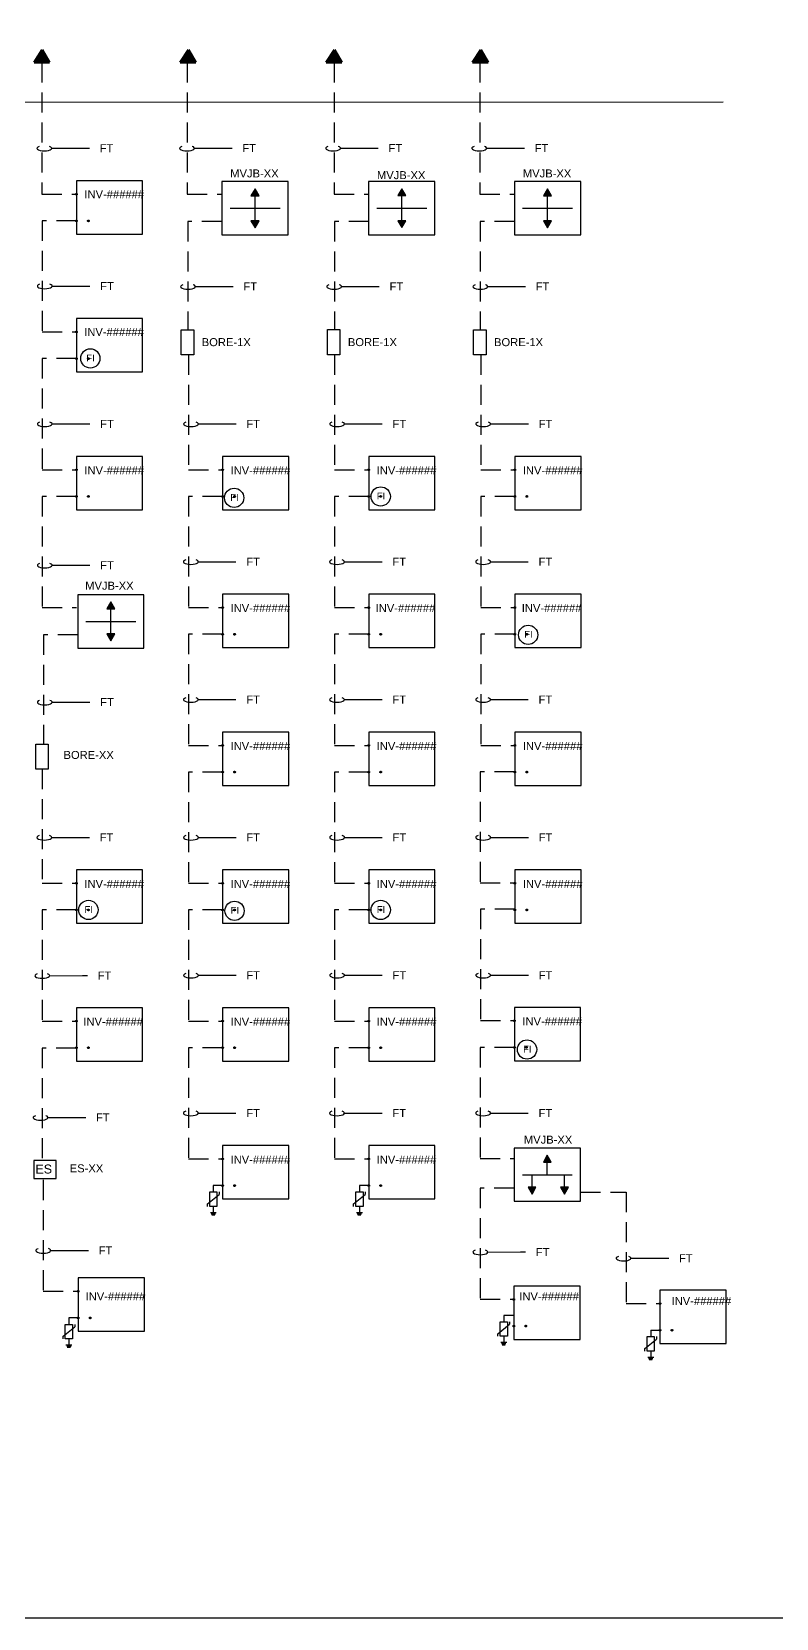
# Model space of a CAD drawing. Extents: x -6502 to 974, y -2456 to 696.
# Drawn here: x 9.32 to 18.63, y -32.02 to -12.2 of the extents above; entities that cross this region are included whole.
import ezdxf
from ezdxf import colors
from ezdxf.entities.mleader import LeaderData, LeaderLine
from ezdxf.enums import TextEntityAlignment as Align
from ezdxf.math import Vec2, Vec3

# ---------------------------------------------------------------- set-up
doc = ezdxf.new("R2010")
doc.units = 0
doc.header["$MEASUREMENT"] = 0
for name, pattern in [('DASHED2', [0.375, 0.25, -0.125]), ('HIDDEN', [0.375, 0.25, -0.125]), ('PHANTOM2', [1.25, 0.625, -0.125, 0.125, -0.125, 0.125, -0.125])]:
    doc.linetypes.add(name, pattern=pattern)
for name, color, linetype in [('E-1LIN', 4, 'Continuous'), ('E-1LIN-EQPM-ENCL', 7, 'PHANTOM2'), ('G-ANNO-TEXT', 1, 'Continuous'), ('G-ANNO-TEXT-BOUNDARY', 253, 'Continuous'), ('G-TEXT', 7, 'Continuous'), ('PV-MV-EQUIP', 162, 'Continuous'), ('PV-UG-MV-CABLE', 5, 'HIDDEN')]:
    doc.layers.add(name, color=color, linetype=linetype)
doc.layers.add('PV-PCS BOUNDARY', color=224, linetype='DASHED2', lineweight=90)
doc.styles.add('NEI-A', font='arial.ttf')

# ---------------------------------------------------------------- blocks, each defined once
blk = doc.blocks.new('*U59')
at = {"linetype": 'Continuous'}
blk.add_lwpolyline([(0.828, 0.167), (0, 0.167), (0, -0.5), (0.828, -0.5)], close=True, dxfattribs=at)
at = {"layer": 'Defpoints', "linetype": 'DASHED2'}
for centre in [(0, 0), (0, -0.333), (0.15, -0.333)]:
    blk.add_circle(centre, 0.01, dxfattribs=at)
blk = doc.blocks.new('FAULT INDICATOR')
at = {"layer": 'E-1LIN'}
blk.add_circle((0, 0), 0.141, dxfattribs=at)
at = {"layer": 'E-1LIN', "insert": (-0.058, 0.056), "char_height": 0.1, "attachment_point": 1, "style": 'NEI-A'}
blk.add_mtext_dynamic_manual_height_columns('FI', width=0.49016, gutter_width=0.547, heights=[0], dxfattribs=at)
blk = doc.blocks.new('*U60')
h = blk.add_hatch(color=256)
h.dxf.hatch_style = 1
h.paths.add_polyline_path([(0.299, 0.175), (0.262, 0.113), (0.335, 0.113)])
h = blk.add_hatch(color=256)
h.dxf.hatch_style = 1
h.paths.add_polyline_path([(0.299, -0.175), (0.335, -0.113), (0.262, -0.113)])
for points in [[(0.262, 0.113), (0.335, 0.113), (0.299, 0.175)], [(0.335, -0.113), (0.262, -0.113), (0.299, -0.175)]]:
    blk.add_lwpolyline(points, close=True)
for points in [[(0.074, 0), (0.524, 0)], [(0.299, -0.113), (0.299, 0.113)]]:
    blk.add_lwpolyline(points)
at = {"layer": 'PV-MV-EQUIP', "linetype": 'Continuous'}
blk.add_lwpolyline([(0, -0.24), (0.597, -0.24), (0.597, 0.24), (0, 0.24)], close=True, dxfattribs=at)
blk = doc.blocks.new('A$Cc326a1cc')
for p, q in [((-0.486, 0.026), (-0.486, -0.024)), ((-0.466, 0.037), (-0.466, -0.037)), ((-0.444, 0.049), (-0.444, -0.049)), ((-0.346, 0), (-0.444, 0))]:
    blk.add_line(p, q)
for points in [[(-0.346, 0.096), (-0.304, 0.096)], [(-0.304, 0.096), (-0.147, -0.096)], [(0, 0), (-0.106, 0)], [(-0.106, -0.096), (-0.147, -0.096)]]:
    blk.add_lwpolyline(points)
blk.add_lwpolyline([(-0.106, 0.06), (-0.106, -0.06), (-0.346, -0.06), (-0.346, 0.06)], close=True)
blk = doc.blocks.new('ARROW')
h = blk.add_hatch()
h.set_pattern_fill('ANSI31', color=256)
h.paths.add_polyline_path([(0, 0), (-0.074, -0.114), (0.066, -0.114)])
h = blk.add_hatch(color=256)
h.dxf.hatch_style = 1
h.paths.add_polyline_path([(0, 0), (-0.074, -0.114), (0.066, -0.114)])
blk.add_lwpolyline([(0, 0), (-0.074, -0.114), (0.066, -0.114), (0, 0)], close=True)
blk = doc.blocks.new('3 WAY MV JB')
h = blk.add_hatch(color=256)
h.dxf.hatch_style = 1
h.paths.add_polyline_path([(0.32, -0.07), (0.282, -0.137), (0.359, -0.137)])
h = blk.add_hatch(color=256)
h.dxf.hatch_style = 1
h.paths.add_polyline_path([(0.173, -0.445), (0.211, -0.378), (0.134, -0.378)])
h = blk.add_hatch(color=256)
h.dxf.hatch_style = 1
h.paths.add_polyline_path([(0.488, -0.445), (0.526, -0.378), (0.449, -0.378)])
for points in [[(0.282, -0.137), (0.359, -0.137), (0.32, -0.07)], [(0.211, -0.378), (0.134, -0.378), (0.173, -0.445)], [(0.526, -0.378), (0.449, -0.378), (0.488, -0.445)]]:
    blk.add_lwpolyline(points, close=True)
for points in [[(0.32, -0.258), (0.32, -0.137)], [(0.079, -0.258), (0.562, -0.258)], [(0.173, -0.378), (0.173, -0.258)], [(0.488, -0.378), (0.488, -0.258)]]:
    blk.add_lwpolyline(points)
at = {"layer": 'PV-MV-EQUIP', "linetype": 'Continuous'}
blk.add_lwpolyline([(0, -0.515), (0.641, -0.515), (0.641, 0), (0, 0)], close=True, dxfattribs=at)
blk = doc.blocks.new('Equipment Callout Arrowhead .75')
at = {"color": 0}
blk.add_ellipse((-0.25, 0), major_axis=(0.743, 0), ratio=0.350959, start_param=-0.80282, end_param=3.944413, dxfattribs=at)

msp = doc.modelspace()

# ---------------------------------------------------------------- linework, layer by layer
at = {"layer": 'Defpoints', "color": 5}
msp.add_lwpolyline([(-2.493, -9.01112), (24.41609, -9.01112), (24.41609, -32.02171), (-2.493, -32.02171)], close=True, dxfattribs=at)
at = {"layer": 'E-1LIN'}
for points in [[(11.70758, -26.61544), (11.59168, -26.61545)], [(13.53472, -26.61544), (13.41883, -26.61545)], [(9.90216, -28.26934), (9.78627, -28.26935)], [(15.33993, -28.23803), (15.22404, -28.23804)], [(17.17605, -28.42444), (17.06016, -28.42444)]]:
    msp.add_lwpolyline(points, dxfattribs=at)
at = {"layer": 'G-ANNO-TEXT-BOUNDARY', "flags": 128}
msp.add_lwpolyline([(17.96503, -13.07672), (-1.28765, -13.08384)], dxfattribs=at)
at = {"layer": 'G-TEXT', "ltscale": 0.25, "flags": 128}
msp.add_lwpolyline([(9.34686, -26.52828), (9.62696, -26.52828), (9.62696, -26.30318), (9.34686, -26.30318)], close=True, dxfattribs=at)
at = {"layer": 'PV-MV-EQUIP', "linetype": 'Continuous'}
for points in [[(11.34717, -15.92123), (11.34717, -16.23448), (11.19062, -16.23448), (11.19062, -15.92123)], [(13.17432, -15.92049), (13.17432, -16.23375), (13.01777, -16.23375), (13.01777, -15.92049)], [(15.00146, -15.92123), (15.00146, -16.23448), (14.84492, -16.23448), (14.84492, -15.92123)], [(9.52803, -21.10014), (9.52803, -21.41339), (9.37149, -21.41339), (9.37149, -21.10014)]]:
    msp.add_lwpolyline(points, close=True, dxfattribs=at)
at = {"layer": 'PV-UG-MV-CABLE'}
for points in [[(9.44739, -12.58416), (9.44785, -14.22757), (9.88043, -14.22757)], [(11.26606, -12.58416), (11.26652, -14.22757), (11.69911, -14.22757)], [(13.10125, -12.5832), (13.10171, -14.22661), (13.53429, -14.22661)], [(14.92435, -12.58402), (14.92481, -14.22744), (15.35739, -14.22744)], [(9.88046, -14.56072), (9.45332, -14.56072), (9.45332, -15.94968), (9.88043, -15.94968)], [(11.69911, -14.57078), (11.27197, -14.57078), (11.27197, -15.92136)], [(13.53429, -14.56982), (13.10716, -14.56982), (13.10716, -15.9204)], [(15.35739, -14.57065), (14.93025, -14.57065), (14.93025, -15.92123)], [(11.28139, -16.23448), (11.28139, -17.67178), (11.70758, -17.67178)], [(13.10854, -16.23375), (13.10854, -17.67178), (13.53472, -17.67178)], [(14.93568, -16.23448), (14.93568, -17.67178), (15.36187, -17.67178)], [(9.88043, -16.28283), (9.45329, -16.28283), (9.45329, -17.67178), (9.8804, -17.67178)], [(9.88043, -18.00493), (9.45329, -18.00493), (9.45329, -19.39388), (9.8804, -19.39388)], [(11.70758, -18.00493), (11.28044, -18.00493), (11.28044, -19.39388), (11.70755, -19.39388)], [(13.53472, -18.00493), (13.10759, -18.00493), (13.10759, -19.39388), (13.5347, -19.39388)], [(15.36187, -18.00493), (14.93473, -18.00493), (14.93473, -19.39388), (15.36184, -19.39388)], [(9.89729, -19.73259), (9.47015, -19.73259), (9.47015, -21.10014)], [(11.70758, -19.72703), (11.28044, -19.72703), (11.28044, -21.11598), (11.70755, -21.11598)], [(13.53472, -19.72703), (13.10759, -19.72703), (13.10759, -21.11598), (13.5347, -21.11598)], [(15.36187, -19.72703), (14.93473, -19.72703), (14.93473, -21.11598), (15.36184, -21.11598)], [(9.45329, -21.41339), (9.45329, -22.83809), (9.88043, -22.83809)], [(11.70758, -21.44913), (11.28044, -21.44913), (11.28044, -22.83809), (11.70755, -22.83809)], [(13.53472, -21.44913), (13.10759, -21.44913), (13.10759, -22.83809), (13.5347, -22.83809)], [(15.35658, -21.44511), (14.92944, -21.44511), (14.92944, -22.83407), (15.35655, -22.83407)], [(9.88043, -23.17124), (9.45329, -23.17124), (9.45329, -24.56019), (9.8804, -24.56019)], [(11.70758, -23.17124), (11.28044, -23.17124), (11.28044, -24.56019), (11.70755, -24.56019)], [(13.53472, -23.17124), (13.10759, -23.17124), (13.10759, -24.56019), (13.5347, -24.56019)], [(15.35968, -23.16296), (14.93255, -23.16296), (14.93255, -24.55191), (15.35965, -24.55191)], [(9.8776, -24.89651), (9.45046, -24.89651), (9.45046, -26.28546)], [(11.70758, -24.89334), (11.28044, -24.89334), (11.28044, -26.28229), (11.70755, -26.28229)], [(13.53472, -24.89334), (13.10759, -24.89334), (13.10759, -26.28229), (13.5347, -26.28229)], [(15.35658, -24.88932), (14.92944, -24.88932), (14.92944, -26.27827), (15.35655, -26.27827)], [(9.46407, -26.54563), (9.46407, -27.93458), (9.89118, -27.93458)], [(15.35408, -26.64608), (14.92695, -26.64608), (14.92695, -28.03503), (15.35406, -28.03503)], [(16.182, -26.69784), (16.75433, -26.69784), (16.75433, -28.08679), (17.18144, -28.08679)]]:
    msp.add_lwpolyline(points, dxfattribs=at)

# ---------------------------------------------------------------- block references
for name, p, xscale, yscale, zscale in [('*U60', (11.69861, -14.40421), 1.387623779437333, 1.387623779437333, 1.387623779437333), ('*U60', (13.5338, -14.40325), 1.387623779437333, 1.387623779437333, 1.387623779437333), ('*U60', (15.35689, -14.40407), 1.387623779437333, 1.387623779437333, 1.387623779437333), ('FAULT INDICATOR', (10.05442, -16.28012), 0.8542186844683534, 0.8542186844683534, 0.8542186844683534), ('FAULT INDICATOR', (11.8521, -18.02236), 0.8542186844683534, 0.8542186844683534, 0.8542186844683534), ('FAULT INDICATOR', (13.68472, -18.00493), 0.8542186844683534, 0.8542186844683534, 0.8542186844683534), ('*U60', (9.89679, -19.56602), 1.387623779437333, 1.387623779437333, 1.387623779437333), ('FAULT INDICATOR', (15.52858, -19.7339), 0.8542186844683534, 0.8542186844683534, 0.8542186844683534), ('FAULT INDICATOR', (10.03043, -23.17124), 0.8542186844683534, 0.8542186844683534, 0.8542186844683534), ('FAULT INDICATOR', (11.85755, -23.18227), 0.8542186844683534, 0.8542186844683534, 0.8542186844683534), ('FAULT INDICATOR', (13.68472, -23.17124), 0.8542186844683534, 0.8542186844683534, 0.8542186844683534), ('FAULT INDICATOR', (15.51439, -24.91548), 0.8542186844683534, 0.8542186844683534, 0.8542186844683534), ('3 WAY MV JB', (15.35359, -26.14636), 1.29288198113958, 1.29288198113958, 1.29288198113958)]:
    msp.add_blockref(name, p, dxfattribs=dict(xscale=xscale, yscale=yscale, zscale=zscale))
at = {"layer": 'E-1LIN', "xscale": 0.7534336403886895, "yscale": 0.7534336403886895, "zscale": 0.7534336403886895, "rotation": 90}
for p in [(11.59168, -26.61545), (13.41883, -26.61545), (9.78627, -28.26935), (15.22295, -28.23753), (17.06067, -28.42295)]:
    msp.add_blockref('A$Cc326a1cc', p, dxfattribs=at)
at = {"layer": 'E-1LIN-EQPM-ENCL'}
for p in [(9.88043, -14.22904), (9.88043, -15.94968), (9.88043, -17.67178), (11.70758, -17.67178), (13.53472, -17.67178), (15.36187, -17.67178), (11.70758, -19.39388), (13.53472, -19.39388), (15.36187, -19.39388), (11.70758, -21.11598), (13.53472, -21.11598), (15.36187, -21.11598), (9.88043, -22.83809), (11.70758, -22.83809), (13.53472, -22.83809), (15.36187, -22.83809), (9.88043, -24.56019), (11.70758, -24.56019), (13.53472, -24.56019), (15.35658, -24.55617), (11.70758, -26.28229), (13.53472, -26.28229), (9.90214, -27.93619), (15.34918, -28.03803), (17.17656, -28.08979)]:
    msp.add_blockref('*U59', p, dxfattribs=at)
at = {"layer": 'PV-PCS BOUNDARY', "xscale": 1.39854621569094, "yscale": 1.39854621569094, "zscale": 1.39854621569094}
for p in [(9.45349, -12.42459), (11.28063, -12.42459), (13.10778, -12.42386), (14.93492, -12.42459)]:
    msp.add_blockref('ARROW', p, dxfattribs=at)

# ---------------------------------------------------------------- texts
at = {"layer": 'G-ANNO-TEXT', "char_height": 0.1, "attachment_point": 4, "style": 'NEI-A'}
for s, width, gutter_width, heights, insert in [('MVJB-XX', 0.6499462, 0.58695, [0], (11.80321, -13.96959)), ('MVJB-XX', 0.6499462, 0.58695, [0], (13.638, -13.99087)), ('MVJB-XX', 0.6499462, 0.58695, [0], (15.46235, -13.96955)), ('INV-######', 0.4443953, 0.46715, [0.14462], (9.9804, -14.22937)), ('INV-######', 0.4443953, 0.46715, [0.14462], (9.97794, -15.95001)), ('BORE-1X', 0.6499462, 0.58695, [0], (11.44717, -16.07785)), ('BORE-1X', 0.6499462, 0.58695, [0], (13.27432, -16.07712)), ('BORE-1X', 0.6499462, 0.58695, [0], (15.10146, -16.07785)), ('INV-######', 0.4443953, 0.46715, [0.14462], (9.9804, -17.67932)), ('INV-######', 0.4443953, 0.46715, [0.14462], (11.80755, -17.67932)), ('INV-######', 0.4443953, 0.46715, [0.14462], (13.6347, -17.67932)), ('INV-######', 0.4443953, 0.46715, [0.14462], (15.46184, -17.67932)), ('MVJB-XX', 0.6499462, 0.58695, [0], (9.99014, -19.12088)), ('INV-######', 0.4443953, 0.46715, [0.14462], (11.80758, -19.4003)), ('INV-######', 0.4443953, 0.46715, [0.14462], (13.62125, -19.4003)), ('INV-######', 0.4443953, 0.46715, [0.14462], (15.44839, -19.4003)), ('BORE-XX', 0.6499462, 0.58695, [0], (9.71904, -21.23554)), ('INV-######', 0.4443953, 0.46715, [0.14462], (11.80755, -21.12353)), ('INV-######', 0.4443953, 0.46715, [0.14462], (13.6347, -21.12353)), ('INV-######', 0.4443953, 0.46715, [0.14462], (15.46184, -21.12353)), ('INV-######', 0.4443953, 0.46715, [0.14462], (9.9804, -22.84563)), ('INV-######', 0.4443953, 0.46715, [0.14462], (11.80755, -22.84563)), ('INV-######', 0.4443953, 0.46715, [0.14462], (13.6347, -22.84563)), ('INV-######', 0.4443953, 0.46715, [0.14462], (15.46184, -22.84563)), ('INV-######', 0.4443953, 0.46715, [0.14462], (9.96695, -24.56661)), ('INV-######', 0.4443953, 0.46715, [0.14462], (11.80755, -24.56773)), ('INV-######', 0.4443953, 0.46715, [0.14462], (13.6347, -24.56773)), ('INV-######', 0.4443953, 0.46715, [0.14462], (15.45655, -24.56371)), ('MVJB-XX', 0.6499462, 0.58695, [0], (15.47475, -26.04238)), ('ES-XX', 0.6499462, 0.58695, [0], (9.7968, -26.40113)), ('INV-######', 0.4443953, 0.46715, [0.14462], (11.80755, -26.28983)), ('INV-######', 0.4443953, 0.46715, [0.14462], (13.63472, -26.28983)), ('INV-######', 0.4443953, 0.46715, [0.14462], (9.99518, -27.9991)), ('INV-######', 0.4443953, 0.46715, [0.14462], (15.41736, -28.00032)), ('INV-######', 0.4443953, 0.46715, [0.14462], (17.32163, -28.05686))]:
    msp.add_mtext_dynamic_manual_height_columns(s, width=width, gutter_width=gutter_width, heights=heights, dxfattribs=dict(at, insert=insert))
at = {"layer": 'G-TEXT', "ltscale": 0.25, "style": 'NEI-A'}
msp.add_text('ES', height=0.112273, dxfattribs=at).set_placement((9.47137, -26.46455), align=Align.CENTER)

# ---------------------------------------------------------------- leaders
at = {"layer": 'G-ANNO-TEXT'}
ml = msp.add_multileader_mtext('Standard', dxfattribs=at)
ml.set_content(' FT', color=256, style='NEI-A')
ml.set_leader_properties()
ml.set_arrow_properties(name='Equipment Callout Arrowhead .75')
ml.build(insert=Vec2(0, 0))
ml.multileader.update_dxf_attribs({"dogleg_length": 0.0625, "arrow_head_size": 0.125})
ctx = ml.context
ctx.base_point, ctx.char_height, ctx.arrow_head_size, ctx.landing_gap_size, ctx.plane_origin = Vec3(10.04293, -13.65413), 0.1, 0.125, 0.09, Vec3(9.44427, -14.95317)
notes = []
notes.append((ctx, [(0, (1, 1, 0), (9.98043, -13.65413), (1, 0), 0.0625, [(0, [(9.4476, -13.65539)], 0, [])])]))
ctx.mtext.insert, ctx.mtext.width, ctx.mtext.flow_direction = Vec3(10.13293, -13.60413), 1, 5
ml = msp.add_multileader_mtext('Standard', dxfattribs=at)
ml.set_content(' FT', color=256, style='NEI-A')
ml.set_leader_properties()
ml.set_arrow_properties(name='Equipment Callout Arrowhead .75')
ml.build(insert=Vec2(0, 0))
ml.multileader.update_dxf_attribs({"dogleg_length": 0.0625, "arrow_head_size": 0.125})
ctx = ml.context
ctx.base_point, ctx.char_height, ctx.arrow_head_size, ctx.landing_gap_size, ctx.plane_origin = Vec3(11.82669, -13.65321), 0.1, 0.125, 0.09, Vec3(11.22803, -14.95225)
notes.append((ctx, [(0, (1, 1, 0), (11.76419, -13.65321), (1, 0), 0.0625, [(0, [(11.23136, -13.65447)], 0, [])])]))
ctx.mtext.insert, ctx.mtext.width, ctx.mtext.flow_direction = Vec3(11.91669, -13.60321), 1, 5
ml = msp.add_multileader_mtext('Standard', dxfattribs=at)
ml.set_content(' FT', color=256, style='NEI-A')
ml.set_leader_properties()
ml.set_arrow_properties(name='Equipment Callout Arrowhead .75')
ml.build(insert=Vec2(0, 0))
ml.multileader.update_dxf_attribs({"dogleg_length": 0.0625, "arrow_head_size": 0.125})
ctx = ml.context
ctx.base_point, ctx.char_height, ctx.arrow_head_size, ctx.landing_gap_size, ctx.plane_origin = Vec3(13.65383, -13.65321), 0.1, 0.125, 0.09, Vec3(13.05517, -14.95225)
notes.append((ctx, [(0, (1, 1, 0), (13.59133, -13.65321), (1, 0), 0.0625, [(0, [(13.0585, -13.65447)], 0, [])])]))
ctx.mtext.insert, ctx.mtext.width, ctx.mtext.flow_direction = Vec3(13.74383, -13.60321), 1, 5
ml = msp.add_multileader_mtext('Standard', dxfattribs=at)
ml.set_content(' FT', color=256, style='NEI-A')
ml.set_leader_properties()
ml.set_arrow_properties(name='Equipment Callout Arrowhead .75')
ml.build(insert=Vec2(0, 0))
ml.multileader.update_dxf_attribs({"dogleg_length": 0.0625, "arrow_head_size": 0.125})
ctx = ml.context
ctx.base_point, ctx.char_height, ctx.arrow_head_size, ctx.landing_gap_size, ctx.plane_origin = Vec3(15.48098, -13.65321), 0.1, 0.125, 0.09, Vec3(14.88232, -14.95225)
notes.append((ctx, [(0, (1, 1, 0), (15.41848, -13.65321), (1, 0), 0.0625, [(0, [(14.88565, -13.65447)], 0, [])])]))
ctx.mtext.insert, ctx.mtext.width, ctx.mtext.flow_direction = Vec3(15.57098, -13.60321), 1, 5
ml = msp.add_multileader_mtext('Standard', dxfattribs=at)
ml.set_content(' FT', color=256, style='NEI-A')
ml.set_leader_properties()
ml.set_arrow_properties(name='Equipment Callout Arrowhead .75')
ml.build(insert=Vec2(0, 0))
ml.multileader.update_dxf_attribs({"dogleg_length": 0.0625, "arrow_head_size": 0.125})
ctx = ml.context
ctx.base_point, ctx.char_height, ctx.arrow_head_size, ctx.landing_gap_size, ctx.plane_origin = Vec3(10.04838, -15.37623), 0.1, 0.125, 0.09, Vec3(9.44972, -16.67527)
notes.append((ctx, [(0, (1, 1, 0), (9.98588, -15.37623), (1, 0), 0.0625, [(0, [(9.45305, -15.37749)], 0, [])])]))
ctx.mtext.insert, ctx.mtext.width, ctx.mtext.flow_direction = Vec3(10.13838, -15.32623), 1, 5
ml = msp.add_multileader_mtext('Standard', dxfattribs=at)
ml.set_content(' FT', color=256, style='NEI-A')
ml.set_leader_properties()
ml.set_arrow_properties(name='Equipment Callout Arrowhead .75')
ml.build(insert=Vec2(0, 0))
ml.multileader.update_dxf_attribs({"dogleg_length": 0.0625, "arrow_head_size": 0.125})
ctx = ml.context
ctx.base_point, ctx.char_height, ctx.arrow_head_size, ctx.landing_gap_size, ctx.plane_origin = Vec3(11.83962, -15.38166), 0.1, 0.125, 0.09, Vec3(11.24096, -16.68069)
notes.append((ctx, [(0, (1, 1, 0), (11.77712, -15.38166), (1, 0), 0.0625, [(0, [(11.24429, -15.38292)], 0, [])])]))
ctx.mtext.insert, ctx.mtext.width, ctx.mtext.flow_direction = Vec3(11.92962, -15.33166), 1, 5
ml = msp.add_multileader_mtext('Standard', dxfattribs=at)
ml.set_content(' FT', color=256, style='NEI-A')
ml.set_leader_properties()
ml.set_arrow_properties(name='Equipment Callout Arrowhead .75')
ml.build(insert=Vec2(0, 0))
ml.multileader.update_dxf_attribs({"dogleg_length": 0.0625, "arrow_head_size": 0.125})
ctx = ml.context
ctx.base_point, ctx.char_height, ctx.arrow_head_size, ctx.landing_gap_size, ctx.plane_origin = Vec3(13.66677, -15.38166), 0.1, 0.125, 0.09, Vec3(13.06811, -16.68069)
notes.append((ctx, [(0, (1, 1, 0), (13.60427, -15.38166), (1, 0), 0.0625, [(0, [(13.07144, -15.38292)], 0, [])])]))
ctx.mtext.insert, ctx.mtext.width, ctx.mtext.flow_direction = Vec3(13.75677, -15.33166), 1, 5
ml = msp.add_multileader_mtext('Standard', dxfattribs=at)
ml.set_content(' FT', color=256, style='NEI-A')
ml.set_leader_properties()
ml.set_arrow_properties(name='Equipment Callout Arrowhead .75')
ml.build(insert=Vec2(0, 0))
ml.multileader.update_dxf_attribs({"dogleg_length": 0.0625, "arrow_head_size": 0.125})
ctx = ml.context
ctx.base_point, ctx.char_height, ctx.arrow_head_size, ctx.landing_gap_size, ctx.plane_origin = Vec3(15.49392, -15.38166), 0.1, 0.125, 0.09, Vec3(14.89526, -16.68069)
notes.append((ctx, [(0, (1, 1, 0), (15.43142, -15.38166), (1, 0), 0.0625, [(0, [(14.89859, -15.38292)], 0, [])])]))
ctx.mtext.insert, ctx.mtext.width, ctx.mtext.flow_direction = Vec3(15.58392, -15.33166), 1, 5
ml = msp.add_multileader_mtext('Standard', dxfattribs=at)
ml.set_content(' FT', color=256, style='NEI-A')
ml.set_leader_properties()
ml.set_arrow_properties(name='Equipment Callout Arrowhead .75')
ml.build(insert=Vec2(0, 0))
ml.multileader.update_dxf_attribs({"dogleg_length": 0.0625, "arrow_head_size": 0.125})
ctx = ml.context
ctx.base_point, ctx.char_height, ctx.arrow_head_size, ctx.landing_gap_size, ctx.plane_origin = Vec3(10.04838, -17.09833), 0.1, 0.125, 0.09, Vec3(9.44972, -18.39737)
notes.append((ctx, [(0, (1, 1, 0), (9.98588, -17.09833), (1, 0), 0.0625, [(0, [(9.45305, -17.09959)], 0, [])])]))
ctx.mtext.insert, ctx.mtext.width, ctx.mtext.flow_direction = Vec3(10.13838, -17.04833), 1, 5
ml = msp.add_multileader_mtext('Standard', dxfattribs=at)
ml.set_content(' FT', color=256, style='NEI-A')
ml.set_leader_properties()
ml.set_arrow_properties(name='Equipment Callout Arrowhead .75')
ml.build(insert=Vec2(0, 0))
ml.multileader.update_dxf_attribs({"dogleg_length": 0.0625, "arrow_head_size": 0.125})
ctx = ml.context
ctx.base_point, ctx.char_height, ctx.arrow_head_size, ctx.landing_gap_size, ctx.plane_origin = Vec3(11.87647, -17.09833), 0.1, 0.125, 0.09, Vec3(11.27781, -18.39737)
notes.append((ctx, [(0, (1, 1, 0), (11.81397, -17.09833), (1, 0), 0.0625, [(0, [(11.28114, -17.09959)], 0, [])])]))
ctx.mtext.insert, ctx.mtext.width, ctx.mtext.flow_direction = Vec3(11.96647, -17.04833), 1, 5
ml = msp.add_multileader_mtext('Standard', dxfattribs=at)
ml.set_content(' FT', color=256, style='NEI-A')
ml.set_leader_properties()
ml.set_arrow_properties(name='Equipment Callout Arrowhead .75')
ml.build(insert=Vec2(0, 0))
ml.multileader.update_dxf_attribs({"dogleg_length": 0.0625, "arrow_head_size": 0.125})
ctx = ml.context
ctx.base_point, ctx.char_height, ctx.arrow_head_size, ctx.landing_gap_size, ctx.plane_origin = Vec3(13.70362, -17.09833), 0.1, 0.125, 0.09, Vec3(13.10496, -18.39737)
notes.append((ctx, [(0, (1, 1, 0), (13.64112, -17.09833), (1, 0), 0.0625, [(0, [(13.10829, -17.09959)], 0, [])])]))
ctx.mtext.insert, ctx.mtext.width, ctx.mtext.flow_direction = Vec3(13.79362, -17.04833), 1, 5
ml = msp.add_multileader_mtext('Standard', dxfattribs=at)
ml.set_content(' FT', color=256, style='NEI-A')
ml.set_leader_properties()
ml.set_arrow_properties(name='Equipment Callout Arrowhead .75')
ml.build(insert=Vec2(0, 0))
ml.multileader.update_dxf_attribs({"dogleg_length": 0.0625, "arrow_head_size": 0.125})
ctx = ml.context
ctx.base_point, ctx.char_height, ctx.arrow_head_size, ctx.landing_gap_size, ctx.plane_origin = Vec3(15.53077, -17.09833), 0.1, 0.125, 0.09, Vec3(14.93211, -18.39737)
notes.append((ctx, [(0, (1, 1, 0), (15.46827, -17.09833), (1, 0), 0.0625, [(0, [(14.93544, -17.09959)], 0, [])])]))
ctx.mtext.insert, ctx.mtext.width, ctx.mtext.flow_direction = Vec3(15.62077, -17.04833), 1, 5
ml = msp.add_multileader_mtext('Standard', dxfattribs=at)
ml.set_content(' FT', color=256, style='NEI-A')
ml.set_leader_properties()
ml.set_arrow_properties(name='Equipment Callout Arrowhead .75')
ml.build(insert=Vec2(0, 0))
ml.multileader.update_dxf_attribs({"dogleg_length": 0.0625, "arrow_head_size": 0.125})
ctx = ml.context
ctx.base_point, ctx.char_height, ctx.arrow_head_size, ctx.landing_gap_size, ctx.plane_origin = Vec3(10.04835, -18.86403), 0.1, 0.125, 0.09, Vec3(9.44969, -20.16307)
notes.append((ctx, [(0, (1, 1, 0), (9.98585, -18.86403), (1, 0), 0.0625, [(0, [(9.45302, -18.86529)], 0, [])])]))
ctx.mtext.insert, ctx.mtext.width, ctx.mtext.flow_direction = Vec3(10.13835, -18.81403), 1, 5
ml = msp.add_multileader_mtext('Standard', dxfattribs=at)
ml.set_content(' FT', color=256, style='NEI-A')
ml.set_leader_properties()
ml.set_arrow_properties(name='Equipment Callout Arrowhead .75')
ml.build(insert=Vec2(0, 0))
ml.multileader.update_dxf_attribs({"dogleg_length": 0.0625, "arrow_head_size": 0.125})
ctx = ml.context
ctx.base_point, ctx.char_height, ctx.arrow_head_size, ctx.landing_gap_size, ctx.plane_origin = Vec3(11.87552, -18.82044), 0.1, 0.125, 0.09, Vec3(11.27686, -20.11947)
notes.append((ctx, [(0, (1, 1, 0), (11.81302, -18.82044), (1, 0), 0.0625, [(0, [(11.28019, -18.8217)], 0, [])])]))
ctx.mtext.insert, ctx.mtext.width, ctx.mtext.flow_direction = Vec3(11.96552, -18.77044), 1, 5
ml = msp.add_multileader_mtext('Standard', dxfattribs=at)
ml.set_content(' FT', color=256, style='NEI-A')
ml.set_leader_properties()
ml.set_arrow_properties(name='Equipment Callout Arrowhead .75')
ml.build(insert=Vec2(0, 0))
ml.multileader.update_dxf_attribs({"dogleg_length": 0.0625, "arrow_head_size": 0.125})
ctx = ml.context
ctx.base_point, ctx.char_height, ctx.arrow_head_size, ctx.landing_gap_size, ctx.plane_origin = Vec3(13.70267, -18.82044), 0.1, 0.125, 0.09, Vec3(13.10401, -20.11947)
notes.append((ctx, [(0, (1, 1, 0), (13.64017, -18.82044), (1, 0), 0.0625, [(0, [(13.10734, -18.8217)], 0, [])])]))
ctx.mtext.insert, ctx.mtext.width, ctx.mtext.flow_direction = Vec3(13.79267, -18.77044), 1, 5
ml = msp.add_multileader_mtext('Standard', dxfattribs=at)
ml.set_content(' FT', color=256, style='NEI-A')
ml.set_leader_properties()
ml.set_arrow_properties(name='Equipment Callout Arrowhead .75')
ml.build(insert=Vec2(0, 0))
ml.multileader.update_dxf_attribs({"dogleg_length": 0.0625, "arrow_head_size": 0.125})
ctx = ml.context
ctx.base_point, ctx.char_height, ctx.arrow_head_size, ctx.landing_gap_size, ctx.plane_origin = Vec3(15.52982, -18.82044), 0.1, 0.125, 0.09, Vec3(14.93116, -20.11947)
notes.append((ctx, [(0, (1, 1, 0), (15.46732, -18.82044), (1, 0), 0.0625, [(0, [(14.93449, -18.8217)], 0, [])])]))
ctx.mtext.insert, ctx.mtext.width, ctx.mtext.flow_direction = Vec3(15.61982, -18.77044), 1, 5
ml = msp.add_multileader_mtext('Standard', dxfattribs=at)
ml.set_content(' FT', color=256, style='NEI-A')
ml.set_leader_properties()
ml.set_arrow_properties(name='Equipment Callout Arrowhead .75')
ml.build(insert=Vec2(0, 0))
ml.multileader.update_dxf_attribs({"dogleg_length": 0.0625, "arrow_head_size": 0.125})
ctx = ml.context
ctx.base_point, ctx.char_height, ctx.arrow_head_size, ctx.landing_gap_size, ctx.plane_origin = Vec3(10.04835, -20.5749), 0.1, 0.125, 0.09, Vec3(9.44969, -21.87394)
notes.append((ctx, [(0, (1, 1, 0), (9.98585, -20.5749), (1, 0), 0.0625, [(0, [(9.45302, -20.57616)], 0, [])])]))
ctx.mtext.insert, ctx.mtext.width, ctx.mtext.flow_direction = Vec3(10.13835, -20.5249), 1, 5
ml = msp.add_multileader_mtext('Standard', dxfattribs=at)
ml.set_content(' FT', color=256, style='NEI-A')
ml.set_leader_properties()
ml.set_arrow_properties(name='Equipment Callout Arrowhead .75')
ml.build(insert=Vec2(0, 0))
ml.multileader.update_dxf_attribs({"dogleg_length": 0.0625, "arrow_head_size": 0.125})
ctx = ml.context
ctx.base_point, ctx.char_height, ctx.arrow_head_size, ctx.landing_gap_size, ctx.plane_origin = Vec3(11.87552, -20.54254), 0.1, 0.125, 0.09, Vec3(11.27686, -21.84158)
notes.append((ctx, [(0, (1, 1, 0), (11.81302, -20.54254), (1, 0), 0.0625, [(0, [(11.28019, -20.5438)], 0, [])])]))
ctx.mtext.insert, ctx.mtext.width, ctx.mtext.flow_direction = Vec3(11.96552, -20.49254), 1, 5
ml = msp.add_multileader_mtext('Standard', dxfattribs=at)
ml.set_content(' FT', color=256, style='NEI-A')
ml.set_leader_properties()
ml.set_arrow_properties(name='Equipment Callout Arrowhead .75')
ml.build(insert=Vec2(0, 0))
ml.multileader.update_dxf_attribs({"dogleg_length": 0.0625, "arrow_head_size": 0.125})
ctx = ml.context
ctx.base_point, ctx.char_height, ctx.arrow_head_size, ctx.landing_gap_size, ctx.plane_origin = Vec3(13.70267, -20.54254), 0.1, 0.125, 0.09, Vec3(13.10401, -21.84158)
notes.append((ctx, [(0, (1, 1, 0), (13.64017, -20.54254), (1, 0), 0.0625, [(0, [(13.10734, -20.5438)], 0, [])])]))
ctx.mtext.insert, ctx.mtext.width, ctx.mtext.flow_direction = Vec3(13.79267, -20.49254), 1, 5
ml = msp.add_multileader_mtext('Standard', dxfattribs=at)
ml.set_content(' FT', color=256, style='NEI-A')
ml.set_leader_properties()
ml.set_arrow_properties(name='Equipment Callout Arrowhead .75')
ml.build(insert=Vec2(0, 0))
ml.multileader.update_dxf_attribs({"dogleg_length": 0.0625, "arrow_head_size": 0.125})
ctx = ml.context
ctx.base_point, ctx.char_height, ctx.arrow_head_size, ctx.landing_gap_size, ctx.plane_origin = Vec3(15.52982, -20.54254), 0.1, 0.125, 0.09, Vec3(14.93116, -21.84158)
notes.append((ctx, [(0, (1, 1, 0), (15.46732, -20.54254), (1, 0), 0.0625, [(0, [(14.93449, -20.5438)], 0, [])])]))
ctx.mtext.insert, ctx.mtext.width, ctx.mtext.flow_direction = Vec3(15.61982, -20.49254), 1, 5
ml = msp.add_multileader_mtext('Standard', dxfattribs=at)
ml.set_content(' FT', color=256, style='NEI-A')
ml.set_leader_properties()
ml.set_arrow_properties(name='Equipment Callout Arrowhead .75')
ml.build(insert=Vec2(0, 0))
ml.multileader.update_dxf_attribs({"dogleg_length": 0.0625, "arrow_head_size": 0.125})
ctx = ml.context
ctx.base_point, ctx.char_height, ctx.arrow_head_size, ctx.landing_gap_size, ctx.plane_origin = Vec3(10.04293, -22.26464), 0.1, 0.125, 0.09, Vec3(9.44427, -23.56368)
notes.append((ctx, [(0, (1, 1, 0), (9.98043, -22.26464), (1, 0), 0.0625, [(0, [(9.4476, -22.2659)], 0, [])])]))
ctx.mtext.insert, ctx.mtext.width, ctx.mtext.flow_direction = Vec3(10.13293, -22.21464), 1, 5
ml = msp.add_multileader_mtext('Standard', dxfattribs=at)
ml.set_content(' FT', color=256, style='NEI-A')
ml.set_leader_properties()
ml.set_arrow_properties(name='Equipment Callout Arrowhead .75')
ml.build(insert=Vec2(0, 0))
ml.multileader.update_dxf_attribs({"dogleg_length": 0.0625, "arrow_head_size": 0.125})
ctx = ml.context
ctx.base_point, ctx.char_height, ctx.arrow_head_size, ctx.landing_gap_size, ctx.plane_origin = Vec3(11.87647, -22.26464), 0.1, 0.125, 0.09, Vec3(11.27781, -23.56368)
notes.append((ctx, [(0, (1, 1, 0), (11.81397, -22.26464), (1, 0), 0.0625, [(0, [(11.28114, -22.2659)], 0, [])])]))
ctx.mtext.insert, ctx.mtext.width, ctx.mtext.flow_direction = Vec3(11.96647, -22.21464), 1, 5
ml = msp.add_multileader_mtext('Standard', dxfattribs=at)
ml.set_content(' FT', color=256, style='NEI-A')
ml.set_leader_properties()
ml.set_arrow_properties(name='Equipment Callout Arrowhead .75')
ml.build(insert=Vec2(0, 0))
ml.multileader.update_dxf_attribs({"dogleg_length": 0.0625, "arrow_head_size": 0.125})
ctx = ml.context
ctx.base_point, ctx.char_height, ctx.arrow_head_size, ctx.landing_gap_size, ctx.plane_origin = Vec3(13.70362, -22.26464), 0.1, 0.125, 0.09, Vec3(13.10496, -23.56368)
notes.append((ctx, [(0, (1, 1, 0), (13.64112, -22.26464), (1, 0), 0.0625, [(0, [(13.10829, -22.2659)], 0, [])])]))
ctx.mtext.insert, ctx.mtext.width, ctx.mtext.flow_direction = Vec3(13.79362, -22.21464), 1, 5
ml = msp.add_multileader_mtext('Standard', dxfattribs=at)
ml.set_content(' FT', color=256, style='NEI-A')
ml.set_leader_properties()
ml.set_arrow_properties(name='Equipment Callout Arrowhead .75')
ml.build(insert=Vec2(0, 0))
ml.multileader.update_dxf_attribs({"dogleg_length": 0.0625, "arrow_head_size": 0.125})
ctx = ml.context
ctx.base_point, ctx.char_height, ctx.arrow_head_size, ctx.landing_gap_size, ctx.plane_origin = Vec3(15.53077, -22.26464), 0.1, 0.125, 0.09, Vec3(14.93211, -23.56368)
notes.append((ctx, [(0, (1, 1, 0), (15.46827, -22.26464), (1, 0), 0.0625, [(0, [(14.93544, -22.2659)], 0, [])])]))
ctx.mtext.insert, ctx.mtext.width, ctx.mtext.flow_direction = Vec3(15.62077, -22.21464), 1, 5
ml = msp.add_multileader_mtext('Standard', dxfattribs=at)
ml.set_content(' FT', color=256, style='NEI-A')
ml.set_leader_properties()
ml.set_arrow_properties(name='Equipment Callout Arrowhead .75')
ml.build(insert=Vec2(0, 0))
ml.multileader.update_dxf_attribs({"dogleg_length": 0.0625, "arrow_head_size": 0.125})
ctx = ml.context
ctx.base_point, ctx.char_height, ctx.arrow_head_size, ctx.landing_gap_size, ctx.plane_origin = Vec3(10.01807, -23.99181), 0.1, 0.125, 0.09, Vec3(9.41941, -25.29085)
notes.append((ctx, [(0, (1, 1, 0), (9.95557, -23.99181), (1, 0), 0.0625, [(0, [(9.42274, -23.99307)], 0, [])])]))
ctx.mtext.insert, ctx.mtext.width, ctx.mtext.flow_direction = Vec3(10.10807, -23.94181), 1, 5
ml = msp.add_multileader_mtext('Standard', dxfattribs=at)
ml.set_content(' FT', color=256, style='NEI-A')
ml.set_leader_properties()
ml.set_arrow_properties(name='Equipment Callout Arrowhead .75')
ml.build(insert=Vec2(0, 0))
ml.multileader.update_dxf_attribs({"dogleg_length": 0.0625, "arrow_head_size": 0.125})
ctx = ml.context
ctx.base_point, ctx.char_height, ctx.arrow_head_size, ctx.landing_gap_size, ctx.plane_origin = Vec3(11.87647, -23.98675), 0.1, 0.125, 0.09, Vec3(11.27781, -25.28578)
notes.append((ctx, [(0, (1, 1, 0), (11.81397, -23.98675), (1, 0), 0.0625, [(0, [(11.28114, -23.988)], 0, [])])]))
ctx.mtext.insert, ctx.mtext.width, ctx.mtext.flow_direction = Vec3(11.96647, -23.93675), 1, 5
ml = msp.add_multileader_mtext('Standard', dxfattribs=at)
ml.set_content(' FT', color=256, style='NEI-A')
ml.set_leader_properties()
ml.set_arrow_properties(name='Equipment Callout Arrowhead .75')
ml.build(insert=Vec2(0, 0))
ml.multileader.update_dxf_attribs({"dogleg_length": 0.0625, "arrow_head_size": 0.125})
ctx = ml.context
ctx.base_point, ctx.char_height, ctx.arrow_head_size, ctx.landing_gap_size, ctx.plane_origin = Vec3(13.70362, -23.98675), 0.1, 0.125, 0.09, Vec3(13.10496, -25.28578)
notes.append((ctx, [(0, (1, 1, 0), (13.64112, -23.98675), (1, 0), 0.0625, [(0, [(13.10829, -23.988)], 0, [])])]))
ctx.mtext.insert, ctx.mtext.width, ctx.mtext.flow_direction = Vec3(13.79362, -23.93675), 1, 5
ml = msp.add_multileader_mtext('Standard', dxfattribs=at)
ml.set_content(' FT', color=256, style='NEI-A')
ml.set_leader_properties()
ml.set_arrow_properties(name='Equipment Callout Arrowhead .75')
ml.build(insert=Vec2(0, 0))
ml.multileader.update_dxf_attribs({"dogleg_length": 0.0625, "arrow_head_size": 0.125})
ctx = ml.context
ctx.base_point, ctx.char_height, ctx.arrow_head_size, ctx.landing_gap_size, ctx.plane_origin = Vec3(15.53077, -23.98675), 0.1, 0.125, 0.09, Vec3(14.93211, -25.28578)
notes.append((ctx, [(0, (1, 1, 0), (15.46827, -23.98675), (1, 0), 0.0625, [(0, [(14.93544, -23.988)], 0, [])])]))
ctx.mtext.insert, ctx.mtext.width, ctx.mtext.flow_direction = Vec3(15.62077, -23.93675), 1, 5
ml = msp.add_multileader_mtext('Standard', dxfattribs=at)
ml.set_content(' FT', color=256, style='NEI-A')
ml.set_leader_properties()
ml.set_arrow_properties(name='Equipment Callout Arrowhead .75')
ml.build(insert=Vec2(0, 0))
ml.multileader.update_dxf_attribs({"dogleg_length": 0.0625, "arrow_head_size": 0.125})
ctx = ml.context
ctx.base_point, ctx.char_height, ctx.arrow_head_size, ctx.landing_gap_size, ctx.plane_origin = Vec3(9.99604, -25.76457), 0.1, 0.125, 0.09, Vec3(9.39738, -27.06361)
notes.append((ctx, [(0, (1, 1, 0), (9.93354, -25.76457), (1, 0), 0.0625, [(0, [(9.40071, -25.76583)], 0, [])])]))
ctx.mtext.insert, ctx.mtext.width, ctx.mtext.flow_direction = Vec3(10.08604, -25.71457), 1, 5
ml = msp.add_multileader_mtext('Standard', dxfattribs=at)
ml.set_content(' FT', color=256, style='NEI-A')
ml.set_leader_properties()
ml.set_arrow_properties(name='Equipment Callout Arrowhead .75')
ml.build(insert=Vec2(0, 0))
ml.multileader.update_dxf_attribs({"dogleg_length": 0.0625, "arrow_head_size": 0.125})
ctx = ml.context
ctx.base_point, ctx.char_height, ctx.arrow_head_size, ctx.landing_gap_size, ctx.plane_origin = Vec3(11.87552, -25.70885), 0.1, 0.125, 0.09, Vec3(11.27686, -27.00789)
notes.append((ctx, [(0, (1, 1, 0), (11.81302, -25.70885), (1, 0), 0.0625, [(0, [(11.28019, -25.71011)], 0, [])])]))
ctx.mtext.insert, ctx.mtext.width, ctx.mtext.flow_direction = Vec3(11.96552, -25.65885), 1, 5
ml = msp.add_multileader_mtext('Standard', dxfattribs=at)
ml.set_content(' FT', color=256, style='NEI-A')
ml.set_leader_properties()
ml.set_arrow_properties(name='Equipment Callout Arrowhead .75')
ml.build(insert=Vec2(0, 0))
ml.multileader.update_dxf_attribs({"dogleg_length": 0.0625, "arrow_head_size": 0.125})
ctx = ml.context
ctx.base_point, ctx.char_height, ctx.arrow_head_size, ctx.landing_gap_size, ctx.plane_origin = Vec3(13.70267, -25.70885), 0.1, 0.125, 0.09, Vec3(13.10401, -27.00789)
notes.append((ctx, [(0, (1, 1, 0), (13.64017, -25.70885), (1, 0), 0.0625, [(0, [(13.10734, -25.71011)], 0, [])])]))
ctx.mtext.insert, ctx.mtext.width, ctx.mtext.flow_direction = Vec3(13.79267, -25.65885), 1, 5
ml = msp.add_multileader_mtext('Standard', dxfattribs=at)
ml.set_content(' FT', color=256, style='NEI-A')
ml.set_leader_properties()
ml.set_arrow_properties(name='Equipment Callout Arrowhead .75')
ml.build(insert=Vec2(0, 0))
ml.multileader.update_dxf_attribs({"dogleg_length": 0.0625, "arrow_head_size": 0.125})
ctx = ml.context
ctx.base_point, ctx.char_height, ctx.arrow_head_size, ctx.landing_gap_size, ctx.plane_origin = Vec3(15.52982, -25.70885), 0.1, 0.125, 0.09, Vec3(14.93116, -27.00789)
notes.append((ctx, [(0, (1, 1, 0), (15.46732, -25.70885), (1, 0), 0.0625, [(0, [(14.93449, -25.71011)], 0, [])])]))
ctx.mtext.insert, ctx.mtext.width, ctx.mtext.flow_direction = Vec3(15.61982, -25.65885), 1, 5
ml = msp.add_multileader_mtext('Standard', dxfattribs=at)
ml.set_content(' FT', color=256, style='NEI-A')
ml.set_leader_properties()
ml.set_arrow_properties(name='Equipment Callout Arrowhead .75')
ml.build(insert=Vec2(0, 0))
ml.multileader.update_dxf_attribs({"dogleg_length": 0.0625, "arrow_head_size": 0.125})
ctx = ml.context
ctx.base_point, ctx.char_height, ctx.arrow_head_size, ctx.landing_gap_size, ctx.plane_origin = Vec3(10.02957, -27.4259), 0.1, 0.125, 0.09, Vec3(9.43091, -28.72494)
notes.append((ctx, [(0, (1, 1, 0), (9.96707, -27.4259), (1, 0), 0.0625, [(0, [(9.43424, -27.42716)], 0, [])])]))
ctx.mtext.insert, ctx.mtext.width, ctx.mtext.flow_direction = Vec3(10.11957, -27.3759), 1, 5
ml = msp.add_multileader_mtext('Standard', dxfattribs=at)
ml.set_content(' FT', color=256, style='NEI-A')
ml.set_leader_properties()
ml.set_arrow_properties(name='Equipment Callout Arrowhead .75')
ml.build(insert=Vec2(0, 0))
ml.multileader.update_dxf_attribs({"dogleg_length": 0.0625, "arrow_head_size": 0.125})
ctx = ml.context
ctx.base_point, ctx.char_height, ctx.arrow_head_size, ctx.landing_gap_size, ctx.plane_origin = Vec3(15.49502, -27.44502), 0.1, 0.125, 0.09, Vec3(14.89636, -28.74406)
notes.append((ctx, [(0, (1, 1, 0), (15.43252, -27.44502), (1, 0), 0.0625, [(0, [(14.89969, -27.44628)], 0, [])])]))
ctx.mtext.insert, ctx.mtext.width, ctx.mtext.flow_direction = Vec3(15.58502, -27.39502), 1, 5
ml = msp.add_multileader_mtext('Standard', dxfattribs=at)
ml.set_content(' FT', color=256, style='NEI-A')
ml.set_leader_properties()
ml.set_arrow_properties(name='Equipment Callout Arrowhead .75')
ml.build(insert=Vec2(0, 0))
ml.multileader.update_dxf_attribs({"dogleg_length": 0.0625, "arrow_head_size": 0.125})
ctx = ml.context
ctx.base_point, ctx.char_height, ctx.arrow_head_size, ctx.landing_gap_size, ctx.plane_origin = Vec3(17.2853, -27.52254), 0.1, 0.125, 0.09, Vec3(16.68664, -28.82158)
notes.append((ctx, [(0, (1, 1, 0), (17.2228, -27.52254), (1, 0), 0.0625, [(0, [(16.68997, -27.5238)], 0, [])])]))
ctx.mtext.insert, ctx.mtext.width, ctx.mtext.flow_direction = Vec3(17.3753, -27.47254), 1, 5
for ctx, leaders in notes:
    for number, flags, end, landing, length, lines in leaders:
        leader = LeaderData()
        leader.index, (leader.has_last_leader_line, leader.has_dogleg_vector, leader.attachment_direction) = number, flags
        leader.last_leader_point, leader.dogleg_vector, leader.dogleg_length = Vec3(end), Vec3(landing), length
        for number, points, colour, breaks in lines:
            line = LeaderLine()
            line.index, line.vertices, line.color, line.breaks = number, Vec3.list(points), colors.encode_raw_color(colour), breaks
            leader.lines.append(line)
        ctx.leaders.append(leader)

doc.saveas('drawing.dxf')
